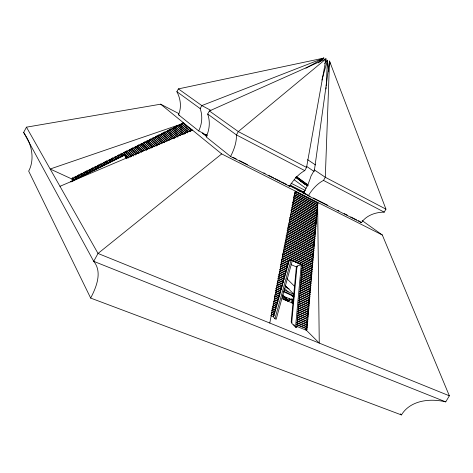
<?xml version="1.0" encoding="UTF-8"?>
<svg xmlns="http://www.w3.org/2000/svg" width="473" height="473" viewBox="0 0 473 473"><rect width="100%" height="100%" fill="white"/><g stroke="black" fill="none" stroke-linecap="round" stroke-linejoin="round"><path stroke-width="0.71" d="M326.08 89.001L326.145 87.529M326.216 86.051L327.44 60.237L325.306 62.253M291.699 302.685L291.947 298.895L292.752 299.238L292.509 303.027L291.699 302.685L293.295 300.284L291.841 302.832M296.565 326.275L306.486 330.343L307.45 319.281L308.118 317.945L297.754 313.309M308.349 308.934L307.61 317.448L308.272 316.106L307.763 315.615L297.919 311.471M309.289 298.079L308.556 306.516L309.064 306.989L308.402 308.331L308.904 308.804L308.242 310.14L308.751 310.625L308.083 311.973L308.585 312.446L307.923 313.788L308.431 314.273L307.763 315.615M310.684 281.997L309.496 295.678L310.004 296.145L309.342 297.476L309.85 297.949L309.188 299.279L309.691 299.746L309.029 301.082L309.537 301.555L308.869 302.891L309.377 303.364L308.715 304.701L309.224 305.174L308.556 306.516L298.759 302.324M314.013 243.678L313.77 246.534L314.267 246.936L313.617 248.248L313.321 251.695L313.818 252.097L313.167 253.416L312.872 256.874L313.374 257.294L312.718 258.607L312.417 262.083L312.919 262.509L312.263 263.828L311.961 267.316L312.464 267.753L311.808 269.072L311.352 274.34L311.855 274.783L311.199 276.102L310.891 279.638L311.4 280.081L310.737 281.405L311.246 281.855L310.584 283.179L311.086 283.629L310.43 284.959L310.932 285.414L310.276 286.739L310.779 287.194L310.122 288.518L310.625 288.979L309.963 290.31L310.465 290.765L309.809 292.095L310.312 292.556L309.655 293.887L310.158 294.348L309.496 295.678L299.752 291.433M315.491 226.697L315.249 229.506L315.745 229.89L315.101 231.202L314.805 234.584L315.302 234.975L314.657 236.281L314.066 243.11L314.563 243.5L313.918 244.819L314.415 245.215L313.77 246.534L286.798 233.804M295.53 327.174L301.266 264.762L297.05 265.968L291.675 323.219L295.53 327.174L296.737 327.665L302.472 264.91L291.232 259.795L288.897 260.487L282.275 257.483M305.274 193.965L302.909 192.198L303.424 191.281L304.163 191.831L304.565 191.133A37.639 18.725 -62.9 0 0 310.992 176.08L314.456 169.961L329.533 61.082L385.95 209.155L384.23 212.141C375.639 212.158 366.404 215.292 361.402 222.653L308.284 195.775L306.043 194.101L289.316 185.635M306.551 167.436L325.968 58.912L209.385 110.972L207.688 114.046A29.829 27.724 -49.4 0 1 206.133 136.868L230.582 156.457L289.565 186.303A31.319 16.188 -63.3 0 1 304.754 170.617L306.551 167.436L238.303 131.577L209.385 110.972M291.055 264.632L296.364 266.884L291.179 321.971L292.024 322.84M288.837 260.712L291.143 260.156L302.424 265.288M269.787 323.053L295.294 191.074L295.53 191.825L318.057 203.183L317.418 204.484L317.909 204.833L317.277 206.127L317.767 206.482L317.135 207.783L317.625 208.138L316.993 209.438L316.555 214.417L317.052 214.789L316.413 216.084L315.538 226.135L316.035 226.52L315.396 227.82L315.893 228.205L315.249 229.506L290.055 217.296M327.156 61.679L327.44 60.237L324.519 63.565M292.314 260.688L276.179 319.245L274.937 318.737L291.232 259.795M321.882 80.079L327.44 60.237L328.499 71.222M325.134 61.744L325.968 58.912L324.732 59.71M206.932 136.289L202.893 133.067L198.707 130.92L178.451 114.697C181.839 107.353 180.562 98.656 176.878 91.679L178.404 88.894L323.893 58.067L318.329 62.868M291.622 209.143L315.976 221.098L316.472 221.476L315.834 222.771L316.331 223.15L315.686 224.45L316.177 224.829L315.538 226.135L290.96 214.163M289.322 222.334L314.805 234.584L315.45 233.278L314.953 232.887L315.592 231.581L315.101 231.202L289.577 218.863M285.875 237.008L313.966 250.377L313.321 251.695L286.112 238.954M284.752 243.814L312.872 256.874L313.516 255.556L313.02 255.142L313.664 253.824L313.167 253.416L285.603 240.538M287.064 230.292L314.066 243.11L314.716 241.798L314.214 241.39L314.858 240.083L314.362 239.687L287.986 227.099M313.469 249.963L314.113 248.65L313.617 248.248L286.372 235.424M293.183 201.066L317.2 213.122L316.555 214.417L292.746 202.615M315.976 221.098L316.62 219.797L316.124 219.425L316.762 218.124L316.266 217.751L316.91 216.457L316.413 216.084L292.296 204.159M314.362 239.687L315.012 238.38L314.51 237.984L315.154 236.677L314.657 236.281L288.897 223.93M316.703 212.755L317.348 211.461L316.845 211.094L317.489 209.799L316.993 209.438L293.408 197.661L317.489 209.799M301.715 269.988L311.352 274.34L312.009 273.022L311.506 272.578L312.162 271.26L311.66 270.822L312.316 269.504L311.808 269.072L282.742 255.828M283.818 247.066L313.073 260.771L312.417 262.083L283.966 248.981M282.6 253.906L311.961 267.316L312.618 266.003L312.115 265.572L312.771 264.253L312.263 263.828L283.54 250.631M301.23 275.31L310.891 279.638L311.553 278.313L311.045 277.87L311.707 276.545L311.199 276.102L301.555 271.762M312.57 260.345L313.227 259.033L312.718 258.607L284.243 245.422M306.486 330.343L307.16 329.001L306.646 328.493L307.32 327.15L306.806 326.648L307.48 325.306L306.971 324.797L307.639 323.461L307.131 322.958L307.799 321.616L297.416 316.999M230.582 156.457C233.981 149.811 236.677 142.491 236.447 134.923L238.303 131.577L325.968 58.912M307.29 321.12L307.964 319.783L307.45 319.281L297.582 315.154M362.17 220.607L382.326 235.004L449.35 395.8L445.737 401.879C430.318 398.13 410.416 400.123 401.435 414.933L90.662 298.073C96.309 287.312 102.588 272.058 93.707 261.321L23.65 132.44L26.458 127.172L160.649 104.19L178.889 113.621M188.153 131.831L179.681 124.482L178.989 125.652L187.615 132.872M189.436 131.287L189.708 130.755L181.183 123.731L180.497 124.902L177.487 126.403L176.654 125.978L175.98 127.154L174.472 127.905L173.644 127.479L172.964 128.662L180.716 135.367M59.97 186.309L192.375 130.04L190.495 131.157L181.993 124.157L182.684 122.98L191.145 129.898L190.495 131.157L189.708 130.755M73.102 180.863L71.967 179.042L72.594 177.836L73.522 178.268L74.663 180.083M76.224 179.302L75.071 177.493L74.149 177.062L73.522 178.268L71.967 179.042M77.785 178.528L76.626 176.719L75.698 176.287L75.071 177.493L76.106 176.973M198.707 130.92A29.125 27.209 -49.3 0 0 200.168 108.589L201.823 105.585L323.893 58.067L319.701 61.106M206.193 136.129L202.728 133.362L202.893 133.067M90.242 172.308L89.013 170.54L89.675 169.352L90.556 169.766L91.797 171.528M93.352 170.753L92.099 168.997L91.218 168.583L90.556 169.766L84.371 172.852L83.49 172.444L82.822 173.626L79.724 175.17L78.843 174.762L78.175 175.944L76.626 176.719L77.294 175.536L78.175 175.944L79.346 177.747M82.462 176.193L81.273 174.395L81.941 173.213L82.822 173.626L84.023 175.412M87.133 173.857L85.92 172.083L85.039 171.669L84.371 172.852L85.578 174.638M85.92 172.083L86.589 170.901L87.464 171.309L88.688 173.083M87.464 171.309L88.132 170.126L89.013 170.54M138.53 153.737L133.54 148.327L132.682 147.907L132.014 149.09L128.958 150.609L128.106 150.195L127.432 151.372L124.375 152.897L123.518 152.483L122.844 153.66L118.25 155.954L117.393 155.54L116.719 156.717L118.114 158.396M139.541 152.377L135.065 147.564L134.208 147.144L133.54 148.327L135.065 147.564L135.745 146.388L136.585 146.807L141.551 152.087M305.865 194.409L306.043 194.101M107.306 163.788L105.97 162.079L105.101 161.665L104.427 162.848L105.751 164.563M110.398 162.245L109.027 160.524L108.181 160.128L107.507 161.311L105.97 162.079L106.65 160.903L107.507 161.311L108.849 163.019M111.941 161.476L109.718 159.366L109.044 160.548L112.113 159.011L112.793 157.834L114.567 159.371M308.284 195.775A30.899 16.638 -63.4 0 1 323.514 180.42L325.3 177.286L329.533 61.082L330.13 63.967M110.581 159.779L111.256 158.597L113.485 160.702M121.194 156.853L118.924 154.772L118.25 155.954L119.657 157.621M122.738 156.084L121.313 154.423L121.987 153.246L124.275 155.315M130.241 157.054L125.901 152.135L125.049 151.721L124.375 152.897L128.236 157.32M125.901 152.135L126.575 150.958L127.432 151.372L131.76 156.238M135.266 155.126L130.483 149.846L129.632 149.433L128.958 150.609L133.274 155.416M130.483 149.846L131.157 148.67L132.014 149.09L136.307 153.778M288.447 301.112A65.38 53.124 -40.6 0 0 287.081 299.823L284.409 297.026L284.575 296.742A410.854 290.463 -29.6 0 1 293.213 300.219M288.843 301.029A72.558 58.806 -40.2 0 0 287.856 300.154L287.081 299.823L287.241 299.533A413.769 291.575 -29.7 0 1 289.943 300.58M293.378 301.904L292.651 303.175L281.949 298.623M81.273 174.395L80.398 173.993L79.724 175.17L80.511 176.37M184.174 134.131L175.146 126.729L174.472 127.905L182.176 134.515M94.907 169.978L93.642 168.228L92.779 167.82L92.099 168.997L93.128 168.483M99.561 167.655L98.272 165.917L98.952 164.74L99.809 165.154L101.104 166.886M102.221 165.532L100.489 163.971L99.809 165.154L96.723 166.691L95.865 166.277L95.185 167.46L93.642 168.228L94.322 167.052L95.185 167.46L96.457 169.204M104.202 165.337L102.889 163.617L102.026 163.203L101.346 164.385L102.889 163.617L103.569 162.434L104.427 162.848L105.455 162.334M152.832 147.097L147.233 141.498L147.913 140.315L154.334 146.263M156.332 145.932L150.278 139.978L150.952 138.802L157.822 145.099M159.649 144.59L153.311 138.465L152.472 138.045L151.792 139.222L158.863 135.692M153.311 138.465L153.985 137.288L154.825 137.708L161.133 143.751M175.873 137.513L167.608 130.495L166.928 131.671L174.407 138.358M168.441 130.915L169.121 129.738L169.949 130.164L177.866 137.129M169.949 130.164L170.629 128.987L171.457 129.413L178.8 135.816M98.272 165.917L97.408 165.509L96.723 166.691L98 168.435M116.565 159.165L114.33 157.071L113.65 158.248L115.181 157.485L115.861 156.303L116.719 156.717M119.781 155.191L120.461 154.009L121.313 154.423M167.584 140.889L160.051 134.261L159.371 135.444L166.106 141.729M160.885 134.687L161.565 133.51L162.393 133.93L169.452 140.41M170.93 139.565L163.906 133.179L164.586 132.002L172.403 138.725M165.42 132.422L166.1 131.246L166.928 131.671L173.969 128.159M171.457 129.413L172.137 128.236L172.964 128.662M146.559 150.124L141.155 144.525L141.841 143.349L147.824 149.06M143.059 151.259L137.271 145.631L136.585 146.807L142.675 143.768L143.36 142.592L149.84 148.758M151.336 147.925L145.714 142.255L144.88 141.829L144.194 143.012L151.289 139.476M145.714 142.255L146.399 141.072L147.233 141.498M148.758 140.735L149.438 139.559L150.278 139.978M154.825 137.708L155.511 136.531L156.338 136.951L162.623 142.917M156.338 136.951L157.024 135.775L157.852 136.2L164.622 142.574M157.852 136.2L158.538 135.018L159.371 135.444L166.425 131.92M138.11 146.045L138.796 144.874L139.624 145.288L144.555 150.444M139.624 145.288L140.315 144.111L141.155 144.525M162.393 133.93L163.079 132.759L163.906 133.179M178.989 125.652L178.173 125.233L177.487 126.403L185.629 133.28M317.909 204.833L295.093 193.351L294.726 193.067L295.53 191.825M294.756 193.877L295.093 193.351M317.625 208.138L293.851 196.124L294.655 194.888L317.767 206.482M274.937 318.737L273.282 316.715L274.157 315.432L273.766 314.953L274.647 313.67L274.257 313.197L275.132 311.914L274.742 311.441L275.599 310.14L275.233 309.691L276.09 308.39L275.718 307.941L276.569 306.64L276.202 306.202L277.054 304.902L276.681 304.458L277.539 303.163L277.166 302.726L278.018 301.431L277.645 300.994L278.502 299.699L278.124 299.267L278.981 297.972L278.609 297.541L279.46 296.252L279.082 295.82L279.933 294.531L279.561 294.1L280.406 292.811L280.04 292.385L280.879 291.096L280.513 290.676L281.358 289.387L280.986 288.979L281.831 287.685L281.459 287.265L282.304 285.982L281.932 285.574L282.777 284.285L282.399 283.877L283.244 282.588L282.872 282.186L283.717 280.897L283.339 280.495L284.184 279.212L283.812 278.804L284.651 277.521L284.279 277.119L285.118 275.842L284.746 275.44L285.586 274.169L285.207 273.766L286.047 272.489L285.674 272.093L286.508 270.816L286.135 270.426L286.969 269.149L286.597 268.765L287.436 267.487L287.064 267.097L287.897 265.832L287.519 265.442L288.814 262.515L281.813 259.133M288.441 262.137L289.275 260.871L288.897 260.487L273.282 316.715L270.657 315.639M382.326 235.004L221.683 153.92L98.023 253.457L93.707 261.321L445.737 401.879M305.936 68.189L323.893 58.067L321.126 59.113M125.978 157.627L124.636 155.351M127.468 157.822L124.665 154.594L70.713 181.52L70.98 181.951L124.665 155.15L126.492 158.668M182.684 122.98L183.95 123.181L50.168 169.009L72.783 179.415M287.383 301.124L291.947 298.895M296.34 267.02L297.582 266.666M449.35 395.8L98.023 253.457L26.458 127.172M271.532 314.35L274.157 315.432M296.583 324.649L307.16 329.001M271.638 312.115L274.257 313.197M296.908 322.556L306.806 326.648M272.022 312.588L274.647 313.67M296.748 322.787L307.32 327.15M271.147 313.871L273.766 314.953M296.737 324.413L306.646 328.493M271.478 310.087L274.742 311.441M297.074 320.7L306.971 324.797M271.863 310.56L275.132 311.914M297.582 321.202L307.48 325.306M272.46 306.581L275.718 307.941M272.826 307.03L276.09 308.39M297.263 317.223L307.799 321.616M271.969 308.331L275.233 309.691M297.245 318.843L307.131 322.958M272.336 308.78L275.599 310.14M297.091 319.074L307.639 323.461M272.945 304.837L276.202 306.202M273.311 305.28L276.569 306.64M297.434 315.373L307.964 319.783M273.92 301.36L277.166 302.726M273.642 301.526L277.539 303.163M297.765 311.677L308.272 316.106M273.435 303.098L276.681 304.458M273.152 303.264L277.054 304.902M297.6 313.528L308.118 317.945M274.405 299.622L277.645 300.994M298.091 309.632L307.923 313.788M274.127 299.787L278.018 301.431M297.931 309.839L308.431 314.273M274.73 295.891L278.609 297.541M298.422 305.966L308.242 310.14M274.452 296.051L278.981 297.972M298.268 306.173L308.751 310.625M274.89 297.895L278.124 299.267M298.256 307.805L308.083 311.973M274.612 298.055L278.502 299.699M298.096 308L308.585 312.446M288.311 301.041A64.943 52.899 -40.6 0 0 284.409 297.026L285.184 297.357A72.067 58.557 -40.2 0 1 287.123 299.125M275.209 294.165L279.082 295.82M298.593 304.145L308.402 308.331M274.937 294.324L279.46 296.252M298.433 304.34L308.904 308.804M276.173 290.729L280.04 292.385M298.924 300.503L308.715 304.701M275.251 290.599L280.465 292.834M298.77 300.692L309.224 305.174M275.694 292.444L279.561 294.1M275.422 292.598L279.933 294.531M298.605 302.513L309.064 306.989M275.765 288.631L280.513 290.676M299.09 298.682L308.869 302.891M275.735 288.879L280.879 291.096M298.936 298.871L309.377 303.364M276.723 285.213L281.459 287.265M299.421 295.051L309.188 299.279M277.089 285.627L281.831 287.685M299.923 295.519L309.691 299.746M276.244 286.928L280.986 288.979M299.255 296.861L309.029 301.082M276.61 287.336L281.358 289.387M299.107 297.056L309.537 301.555M277.202 283.516L281.932 285.574M299.586 293.242L309.342 297.476M276.894 283.629L282.304 285.982M299.439 293.426L309.85 297.949M278.154 280.122L282.872 282.186M299.917 289.63L309.655 293.887M277.852 280.229L283.244 282.588M300.42 290.091L310.158 294.348M277.675 281.819L282.399 283.877M277.373 281.926L282.777 284.285M299.604 291.616L310.004 296.145M278.632 278.426L283.339 280.495M300.083 287.832L309.809 292.095M277.651 278.236L283.717 280.897M299.929 288.004L310.312 292.556M278.91 274.754L284.279 277.119M300.414 284.238L310.122 288.518M278.603 274.854L284.651 277.521M300.911 284.693L310.625 288.979M278.431 276.439L283.812 278.804M300.249 286.041L309.963 290.31M278.13 276.551L284.184 279.212M300.095 286.2L310.465 290.765M279.383 273.069L284.746 275.44M300.58 282.446L310.276 286.739M279.082 273.175L285.118 275.842M300.432 282.618L310.779 287.194M279.661 269.415L285.674 272.093M300.905 278.875L310.584 283.179M280.028 269.811L286.047 272.489M300.751 279.035L311.086 283.629M279.856 271.39L285.207 273.766M300.739 280.66L310.43 284.959M279.555 271.49L285.586 274.169M300.591 280.826L310.932 285.414M280.128 267.742L286.135 270.426M301.065 277.089L310.737 281.405M280.495 268.138L286.508 270.816M300.923 277.249L311.246 281.855M280.406 264.111L287.064 267.097M301.396 273.536L311.045 277.87M280.773 264.502L287.436 267.487M301.248 273.69L311.553 278.313M280.601 266.08L286.597 268.765M280.3 266.163L286.969 269.149M301.082 275.469L311.4 280.081M280.873 262.45L287.519 265.442M281.246 262.834L287.897 265.832M301.413 271.91L311.707 276.545M301.88 268.221L311.506 272.578M281.512 259.21L288.814 262.515M301.733 268.368L312.009 273.022M281.34 260.789L287.98 263.786M281.713 261.173L288.359 264.171M301.573 270.142L311.855 274.783M282.452 255.911L312.316 269.504M302.04 266.459L311.66 270.822M281.985 257.56L289.275 260.871M301.898 266.601L312.162 271.26M282.31 253.983L312.464 267.753M283.256 250.702L312.771 264.253M283.025 252.245L312.115 265.572M283.41 252.629L312.618 266.003M283.688 249.052L312.919 262.509M284.628 245.794L313.227 259.033M284.119 247.403L313.073 260.771M285.059 244.151L313.374 257.294M285.325 240.591L313.664 253.824M285.178 242.176L313.02 255.142M284.894 242.229L313.516 255.556M286.254 237.369L313.966 250.377M285.822 238.995L313.818 252.097M286.088 235.459L314.113 248.65M287.3 232.219L313.918 244.819M286.951 232.225L314.415 245.215M287.182 234.153L314.267 246.936M287.442 230.635L314.563 243.5M287.696 227.129L314.858 240.083M287.554 228.707L314.214 241.39M287.874 229.027L314.716 241.798M288.613 223.948L315.154 236.677M288.412 225.497L314.51 237.984M288.134 225.526L315.012 238.38M289.044 222.351L315.302 234.975M289.955 219.188L315.592 231.581M289.151 220.448L314.953 232.887M289.523 220.779L315.45 233.278M290.481 215.718L315.396 227.82M290.203 215.723L315.893 228.205M289.736 217.29L315.745 229.89M290.635 214.151L316.035 226.52M291.161 210.692L315.887 222.801L316.472 221.476L291.338 209.137M290.883 210.698L316.331 223.15M291.386 212.584L315.739 224.48M291.102 212.584L316.177 224.829M291.776 207.576L316.62 219.797M291.859 205.714L316.266 217.751M292.213 206.015L316.762 218.124M292.054 207.582L316.124 219.425M293.467 294.247L293.431 294.23A399.596 286.059 -29.3 0 0 283.995 289.937M292.456 202.598L317.052 214.789M292.669 204.472L316.91 216.457M293.615 199.517L316.845 211.094M293.343 199.505L317.348 211.461M292.899 201.049L317.2 213.122M285.757 286.425L286.484 286.786M191.145 129.898L191.943 130.294L183.5 123.406M294.289 194.592L317.277 206.127M293.851 196.124L317.135 207.783L317.608 202.338L319.257 343.096L305.481 329.338M295.164 191.53L318.057 203.183M294.726 193.067L317.418 204.484M232.953 157.278L236.24 158.94M239.521 160.601L247.403 164.592M263.816 172.899L265.128 173.567M268.41 175.229L273.666 177.889M274.979 178.552L280.229 181.212M281.541 181.874L286.798 184.535M306.788 194.657L310.063 196.313M313.339 197.974L327.759 205.276M337.592 210.254L338.905 210.917M344.149 213.571L347.424 215.233M350.706 216.894L356.601 219.88M297.505 190.176L300.722 191.802M302.005 192.452L305.221 194.084M291.001 183.187L305.404 190.518M303.424 191.281L304.736 191.943M290.463 185.315L303.583 191.967M289.636 185.292L304.068 192.606M302.909 192.198L304.216 192.86M202.728 133.362L207.05 135.574M178.451 114.697L179.752 115.371M179.681 124.482L188.526 131.571M304.754 170.617L236.447 134.923L207.688 114.046M323.514 180.42L384.23 212.141M385.95 209.155L325.3 177.286L314.456 169.961M285.509 287.028L289.109 288.926M210.911 110.398L201.823 105.585L178.404 88.894M181.183 123.731L181.993 124.157M307.562 159.673L315.526 164.941M306.38 166.23L314.285 171.598M358.422 220.513L361.402 222.653M296.565 176.677L308.242 185.097M296.133 176.606L308.094 185.239M295.885 177.41L307.84 186.072M295.684 177.393L307.036 185.617M300.515 181.141L305.298 184.612M176.878 91.679L200.168 108.589M294.253 179.841L305.978 188.437M288.595 185.57L289.565 186.303M206.039 134.427L207.162 135.313M160.649 104.19L221.683 153.92M178.173 125.233L186.817 132.475M176.654 125.978L185.363 133.333M175.146 126.729L183.914 134.196M173.644 127.479L181.916 134.586M172.137 128.236L180.461 135.444M170.629 128.987L178.51 135.869M169.121 129.738L177.05 136.727M167.608 130.495L175.584 137.578M166.1 131.246L174.123 138.435M164.586 132.002L172.119 138.802M163.079 132.759L170.652 139.659M161.565 133.51L168.63 140.008M160.051 134.261L167.276 140.96M158.538 135.018L165.804 141.811M157.024 135.775L164.326 142.663M155.511 136.531L162.322 143.012M153.985 137.288L160.832 143.851M152.472 138.045L159.348 144.697M150.952 138.802L157.497 145.187M149.438 139.559L156.013 146.027M147.913 140.315L154.003 146.364M286.839 278.656L294.703 286.472M146.399 141.072L152.513 147.204M144.88 141.829L151.017 148.037M285.113 285.349L293.881 294.247M143.36 142.592L149.521 148.877M284.622 288.311L288.223 291.995M291.309 295.152L293.881 297.789M293.727 324.584L294.578 325.459M141.841 143.349L147.718 149.397M400.412 413.875L401.435 414.933M140.315 144.111L146.216 150.231M284.575 296.742L287.856 300.154M138.796 144.874L144.224 150.556M137.271 145.631L142.716 151.384M135.745 146.388L141.208 152.211M134.208 147.144L139.689 153.039M132.682 147.907L137.678 153.329M131.157 148.67L136.407 154.417M129.632 149.433L134.415 154.718M128.106 150.195L133.38 156.078M126.575 150.958L131.388 156.374M125.049 151.721L129.868 157.196M123.518 152.483L128.331 158M124.328 154.766L127.267 158.153M121.987 153.246L123.891 155.451M120.461 154.009L122.353 156.226M118.924 154.772L120.804 156.989M117.393 155.54L119.261 157.763M115.861 156.303L117.718 158.538M114.33 157.071L116.175 159.306M112.793 157.834L114.626 160.081M111.256 158.597L113.071 160.85M109.718 159.366L111.527 161.624M108.181 160.128L109.978 162.399M106.65 160.903L108.429 163.173M105.101 161.665L106.874 163.942M103.569 162.434L105.325 164.722M102.026 163.203L103.776 165.497M100.489 163.971L102.221 166.271M98.952 164.74L100.672 167.046M97.408 165.509L99.117 167.82M95.865 166.277L97.568 168.601M94.322 167.052L96.013 169.375M92.779 167.82L94.452 170.15M91.218 168.583L92.885 170.924M89.675 169.352L91.324 171.699M88.132 170.126L89.769 172.479M86.589 170.901L88.215 173.26M85.039 171.669L86.654 174.034M83.49 172.444L85.093 174.815M81.941 173.213L83.532 175.595M80.398 173.993L81.977 176.382M78.843 174.762L80.41 177.156M23.65 132.44L25.708 135.591M77.294 175.536L78.843 177.937M75.698 176.287L77.241 178.699M74.149 177.062L75.674 179.48M72.594 177.836L74.107 180.26M26.009 136.135L27.203 138.305M124.665 154.594L125.274 155.765M90.662 298.073L28.682 171.143C34.021 161.086 32.507 148.723 27.505 138.849M329.758 62.537L329.533 61.082L329.563 62.554M283.812 291.871A348.045 254.09 -30.4 0 1 293.946 296.583M283.345 291.22A402.352 287.152 -29.4 0 1 294.188 296.009M287.081 299.823A357.789 258.033 -30.7 0 1 289.104 300.633M284.409 297.026A355.3 257.046 -30.6 0 1 286.425 297.836M289.086 298.93A355.3 257.046 -30.6 0 1 291.066 299.77M287.59 299.58A72.067 58.557 -40.2 0 1 288.506 300.515M282.73 295.72A63.654 52.237 -40.4 0 1 285.645 300.402M282.174 296.104A63.234 52.018 -40.3 0 1 284.178 299.888M282.801 294.709A70.637 57.83 -39.9 0 1 287.241 300.999"/></g></svg>
